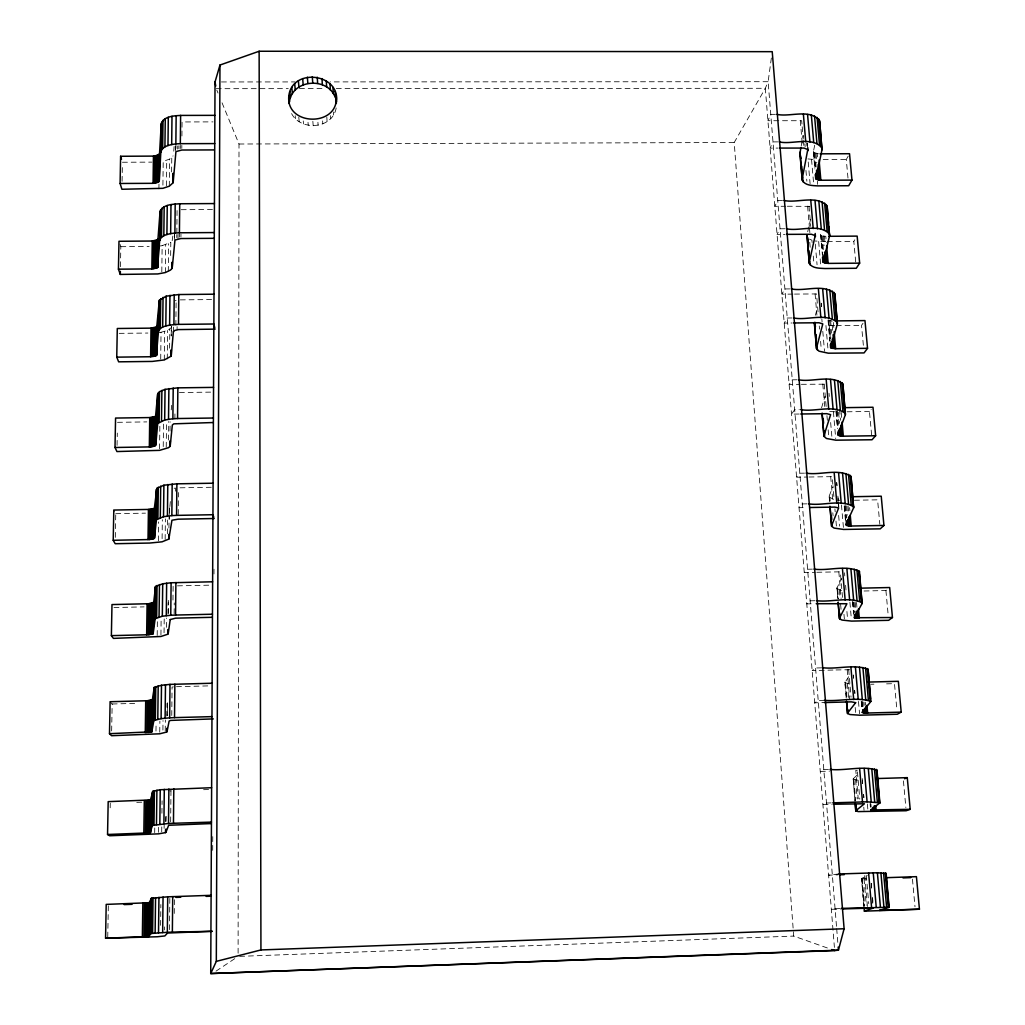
<?xml version="1.0" encoding="UTF-8"?>
<svg xmlns="http://www.w3.org/2000/svg" width="1025" height="1025" viewBox="0 0 1025 1025"><rect width="100%" height="100%" fill="white"/><g stroke="black" fill="none" stroke-linecap="round" stroke-linejoin="round"><path stroke-width="0.75" stroke-dasharray="5 3.75" d="M238.108 953.212L239.004 144.013L221.618 101.782M212.688 850.366L212.764 833.005M213.969 573.974L213.994 569.221M164.436 929.957L164.474 926.895M165.653 821.691L165.73 815.452M166.832 716.103L166.985 703.355M167.985 614.09L168.1 603.238L169.176 597.921M168.946 527.977L169.074 516.856M169.087 515.268L170.457 500.328M170.035 431.038L170.137 421.762M171.098 335.688L171.585 326.45L171.534 335.995M166.076 821.307L166.204 815.054M168.395 613.296L168.574 602.431M173.353 331.792L173.404 327.129M174.353 239.466L174.404 234.674M175.352 149.65L175.365 146.549M174.532 237.364L174.57 234.174M175.467 150.662L175.518 145.986M175.954 148.497L175.993 145.383M169.509 929.675L169.843 897.695M170.65 821.871L170.97 790.826L172.315 790.698M171.764 715.488L172.059 687.058L173.392 686.891M172.969 600.061L173.123 586.249L174.429 586.057M174.878 418.943L174.942 412.844M175.864 325.373L176.121 300.428L177.376 300.133M176.787 237.608L176.812 234.571M176.838 233.059L177.069 210.292L178.312 209.984M177.709 149.073L177.748 145.96M174.147 613.68L174.25 602.943M175.403 491.193L175.442 488.054L174.147 488.297M177.069 329.768L177.107 326.642M178.017 238.812L178.055 234.264M178.939 148.74L178.978 145.627M179.426 237.108L179.465 234.072M180.323 148.535L180.362 145.422M174.25 913.454L174.391 899.053M178.196 514.473L178.401 492.538M180.938 237.031L180.964 233.995M181.809 148.458L181.835 145.345M181.925 135.979L182.066 121.949L212.982 121.885M154.685 832.62L154.749 827.969M155.979 731.056L156.082 723.137M157.197 635.474L157.389 620.061M158.388 540.854L158.632 521.904M159.567 448.822L159.862 425.772M160.707 359.134L161.04 332.279L167.6 330.422L171.188 327.744M161.809 271.856L162.142 245.692L170.803 242.272L170.65 256.173M162.911 185.141L163.218 161.322L169.612 159.118L173.11 155.877M158.529 832.3L158.606 826.086M159.746 732.209L159.887 721.113M160.938 634.949L161.117 619.523M162.104 538.65L162.334 519.701M163.231 446.593L163.513 423.517M164.282 359.942L164.628 331.485M165.345 272.548L165.678 244.821M166.409 185.807L166.716 160.374M160.618 925.332L160.861 904.537M161.707 831.916L161.783 825.689M161.924 813.248L162.078 800.82M162.911 730.095L163.013 720.575M164.051 632.745L164.231 617.306M165.14 539.445L165.384 518.881M166.229 447.22L166.537 421.044M167.267 358.929L167.6 330.422M168.292 271.42L168.612 243.668M169.292 186.178L169.612 159.118M164.115 828.379L164.154 825.266M165.23 731.094L165.358 719.96M166.409 627.338L166.524 618.049M167.485 533.769L167.639 519.508M168.548 439.981L168.766 421.467M169.599 348.192L169.817 329.166M171.611 171.944L171.777 157.594M158.913 188.895L158.977 184.128M107.74 937.081L108.343 905.126M110.188 807.815L110.277 803.152M111.648 730.953L112.161 703.996L110.111 701.728M115.312 537.395L115.761 513.692L113.801 510.053M117.055 445.401L117.298 433.088M120.45 266.718L120.822 246.692L119.438 242.618M122.065 181.323L122.334 167.011M814.683 145.255L813.363 151.841L815.118 169.509M173.776 151.188L174.096 146.524M172.853 236.083L172.162 240.696M821.563 407.835L824.971 396.329M171.226 409.885L171.662 405.323M829.533 501.648L829.187 496.074L829.635 500.7M771.364 58.002L768.122 81.705L836.554 927.087M837.72 598.075L837.028 587.799L841.743 578.433M801.178 146.088L803.293 135.492M336.174 107.958C332.51 129.97 297.57 131.636 290.498 110.956M846.214 698.051L844.895 682.612L849.366 675.667M807.7 231.765L810.557 219.401M815.4 315.264L817.399 307.884M854.991 801.447L853.197 778.808L855.145 801.076M829.187 496.074L832.736 487.144M847.983 178.03L846.278 159.528L848.239 156.043M827.354 947.971L793.709 936.081L734.207 142.513L765.316 88.291L768.122 81.705L330.127 81.898M855.696 261.952L853.812 241.4L855.478 238.748M863.358 345.258L861.525 325.361L863.255 322.965M863.921 906.497L861.538 878.515L867.919 875.312M871.622 435.036L869.443 411.473L871.224 409.359M853.197 778.808L858.412 773.875M864.075 591.002L885.92 590.528L887.791 589.029M216.006 971.149L235.507 958.144M175.083 300.799L176.121 300.428M169.855 790.98L170.97 790.826M158.145 246.243L162.142 245.692M156.992 332.792L161.04 332.279M239.696 956.351L793.709 936.081M839.821 908.445L831.352 909.329L840.795 908.983M838.591 873.979L828.597 875.183L838.002 874.863M828.482 769.467L823.805 769.608L820.256 771.415L829.52 771.133M203.591 789.698L209.843 789.506M136.761 802.357L142.987 802.165M831.211 802.895L826.522 803.036L822.921 804.587L832.236 804.292M824.382 700.318L818.219 700.485L814.734 702.817L824.343 702.561M821.73 667.839L815.58 667.993L812.146 670.581L834.452 670.004M176.492 686.699L210.368 685.84M836.041 669.966L850.033 669.722M844.972 682.009L846.483 699.037M112.161 703.996L135.197 703.393M870.763 684.264L873.928 684.175M886.574 683.854L894.479 683.649L896.875 709.659M812.338 569.144L807.598 569.247L804.266 572.552L815.259 572.322M177.492 585.852L210.753 585.147M816.835 572.283L840.308 571.822M836.977 587.799L837.976 598.895M113.98 607.543L144.077 606.877M814.913 600.714L810.147 600.817L806.777 603.892L814.67 603.725M115.761 513.692L145.46 513.153M854.466 500.251L877.579 499.828L879.822 524.262M807.008 503.852L802.306 503.928L799.039 507.708L806.829 507.567M804.51 473.153L799.82 473.23L796.592 477.214L807.444 477.035M180.016 487.81L211.252 487.272M808.994 477.009L832.159 476.651L832.812 484.261M857.31 770.326L855.798 770.352L858.22 798.744M117.491 422.326L146.793 421.903M847.086 411.794L869.443 411.473M799.205 414.023L791.518 414.138L794.683 409.705L799.321 409.641M796.886 379.775L792.261 379.827L789.135 384.477L799.846 384.324M179.401 392.549L211.739 392.114M801.371 384.311L825.535 384.183M180.31 299.877L212.073 299.569M792.953 294.098L781.87 294.201L784.907 288.947L789.686 288.909M794.529 294.085L816.515 293.932L818.334 315.175M792.056 317.968L787.251 318.019L784.202 323.08L792.146 322.99M119.182 333.356L147.869 333.048M834.722 325.642L825.932 325.578L828.2 351.665M836.298 325.63L861.525 325.361M784.766 228.754L780.038 228.793L777.065 234.43L784.907 234.379M120.822 246.692L149.15 246.487M825.766 241.605L815.016 241.003M827.329 241.593L853.812 241.4M782.459 200.464L777.744 200.49L774.81 206.32L785.739 206.256M181.207 209.702L212.534 209.523M787.303 206.243L810.262 206.371M777.68 141.886L773.004 141.898L770.121 148.112L777.86 148.087M239.004 144.013L734.207 142.513M122.423 162.245L151.931 162.129M823.19 159.618L846.278 159.528M775.425 114.339L770.774 114.339L767.917 120.719L801.678 120.719L802.075 125.281M221.426 81.949L294.957 81.923M216.224 88.688L288.256 88.637M299.467 88.624L325.079 88.611M336.29 88.598L765.316 88.291L834.401 947.382M829.699 411.512L837.502 411.935M861.538 878.515L866.612 878.925M822.562 256.686L820.564 234.046L822.191 235.84L825.778 236.327L826.342 242.694M813.632 152.392L818.539 153.84M807.956 158.926L815.503 159.644M837.322 500.097L839.834 500.29M853.108 779.218L858.168 780.217M830.378 338.724L828.751 320.184L831.852 320.889L832.8 331.69M844.895 682.612L849.943 684.162M836.913 588.568L841.935 590.656M809.481 239.107L811.915 240.196L812.197 243.373M829.135 497.023L834.132 499.611L832.941 485.786M216.826 90.136L218.017 93.057M295.2 115.684L295.482 118.695M885.92 590.528L888.227 615.615M903.422 780.871L905.869 807.585M912.455 879.117L915.005 906.805M833.338 322.465L833.889 328.641M841.243 412.473L841.794 418.802M849.597 507.58L849.866 510.655M817.207 153.776L817.489 156.889M824.433 236.275L825.138 244.245M839.59 409.27L840.564 420.365M848.059 506.017L848.598 512.18M856.516 602.482L856.926 607.223M865.254 702.24L865.523 705.328M816.015 153.596L816.822 162.911M823.229 236.109L824.062 245.667M830.622 320.748L831.698 333.099M838.629 412.332L839.59 423.415M846.804 505.927L847.611 515.178M855.234 602.418L855.926 610.323M863.96 702.215L864.229 705.303M814.99 153.289L816.169 167.357M817.386 181.258L817.655 184.346M822.191 235.84L823.575 251.778M829.571 320.505L831.057 337.955M837.425 410.538L838.809 426.387M845.74 505.773L846.817 518.099M854.107 602.239L854.991 611.784M862.755 701.369L863.293 707.493M814.183 152.892L815.541 168.433M821.371 235.468L822.767 251.42M836.746 411.845L837.989 426.118M844.908 505.53L845.984 517.868M853.325 602.111L854.286 613.193M862.025 702.01L862.422 706.648M870.904 803.959L871.186 807.136M298.8 117.196L299.197 121.693M820.82 235.02L822.537 254.623M828.2 319.774L830.083 341.428M836.182 411.499L837.566 427.361M844.485 506.786L845.689 520.674M852.762 601.88L853.723 612.976M861.461 701.843L861.999 708.032M870.34 803.856L870.622 807.047M813.376 151.316L814.862 168.958M828.085 320.453L829.827 340.979M835.939 410.73L837.451 428.565M844.241 506.145L845.433 520.354M852.505 601.611L853.607 614.308M861.243 701.459L861.935 709.197M870.135 803.626L870.366 806.918M811.544 159.464L813.555 182.629M818.655 241.477L820.846 266.82M833.415 411.858L835.721 438.61M841.474 504.966L843.46 527.926M849.904 602.239L851.403 619.523M858.489 701.408L859.552 713.669M867.381 804.01L867.932 810.314M821.256 303.195L821.525 306.219M829.033 393.292L829.289 396.406M836.707 482.429L836.977 485.466M837.886 496.1L838.283 500.648M838.412 502.173L838.809 506.722M844.51 572.796L844.779 575.922M845.587 585.288L845.984 589.964M853.312 674.975L853.582 678.038M854.632 690.261L854.901 693.31M862.256 778.628L862.653 783.343M863.601 794.349L863.883 797.501M871.276 883.319L871.673 887.945M872.48 897.221L873.005 903.397L872.544 898.822M807.38 143.064L807.662 146.088M821.23 303.643L821.512 306.667M836.669 482.775L836.951 485.812M837.976 497.945L838.258 500.982M853.261 675.193L853.543 678.243M854.581 690.466L854.863 693.515M862.332 780.345L862.614 783.484M863.55 794.478L863.832 797.629M871.212 883.383L871.634 888.009M807.252 143.449L807.521 146.485M838.142 501.814L838.527 506.376M872.48 900.257L872.749 903.345M806.675 142.936L806.944 145.973M821.832 318.954L822.088 321.978M808.225 162.014L810.083 183.654M815.298 244.168L817.066 264.77M822.793 331.306L824.51 351.268M830.647 422.531L832.005 438.277M838.642 515.421L839.565 526.132M846.919 611.489L847.598 619.356M855.183 707.442L855.708 713.579M863.767 807.149L864.037 810.314M804.894 143.705L805.15 146.742M802.203 126.792L803.241 138.952M803.369 140.476L803.895 146.549M805.945 170.406L806.867 181.233M808.994 206.192L810.737 226.461M813.273 256.058L813.952 263.989M819.27 326.001L819.526 329.076M820.589 341.363L821.243 349.051M824.228 384.055L826.227 407.438M826.944 415.637L827.354 420.365M828.162 429.821L828.7 436.137M834.927 508.81L835.183 511.872M835.977 521.072L836.502 527.209M840.577 574.948L842.601 598.536M843.959 614.283L844.357 618.998M848.687 669.671L851.045 697.256M857.438 771.902L859.783 799.154M866.304 875.452L868.739 903.64M800.294 120.655L802.498 146.485M807.598 206.127L809.327 226.41M809.468 227.973L809.865 232.649M815.093 293.893L816.912 315.136M822.793 384.029L824.792 407.412M830.698 476.638L832.787 500.982M838.834 571.822L841.102 598.421M847.201 669.684L849.687 698.807M864.78 875.504L867.419 906.484M809.75 242.284L810.301 248.639M832.812 512.731L833.082 515.793M839.411 590.105L840.09 597.985M840.628 604.302L841.166 610.605M847.406 683.765L848.585 697.615M855.606 779.974L857.22 798.949M864.037 878.848L866.279 905.165M829.942 498.035L830.212 501.11M837.72 589.401L838.527 598.882M845.689 683.227L847.009 698.653M853.889 779.628L855.644 800.23M862.32 878.707L864.562 905.075M303.259 120.95L303.515 123.935M836.682 928.624L837.925 944.025M308.012 122.334L308.243 125.319M312.856 121.309L313.189 125.78M317.917 122.308L318.109 125.293M322.632 120.912L322.811 123.897M326.821 117.145L327.077 121.642M330.55 115.62L330.716 118.618M333.42 111.968L333.573 114.979M167.447 702.74L167.254 715.514L167.447 702.74M169.625 507.939L169.433 519.073L169.625 507.939M861.717 878.297L864.049 906.343L861.653 878.297"/><path stroke-width="1.5" d="M838.181 947.1L838.424 950.175L210.727 973.558L216.313 961.373L219.965 65.049L259.133 51.25L772.222 51.673L844.113 928.752L838.424 950.175L834.658 950.559L210.727 973.558L215.032 81.949L219.965 65.049M211.624 787.712L160.233 789.737L152.93 791.262L150.432 799.961L108.189 801.64L107.548 834.491L109.662 835.759L158.516 833.85L165.537 832.62L165.563 829.507M109.496 733.682L151.815 731.799L152.366 699.627L147.254 700.741L110.111 701.728L109.496 733.682L111.558 735.707L159.733 733.798L166.665 732.042L166.691 728.852M111.379 635.641L148.177 634.757L153.122 633.706L153.66 602.341L148.612 603.738L111.981 604.571L111.379 635.641L113.403 638.396L160.912 636.487L167.754 634.232L167.805 629.581M213.097 483.211L176.889 483.826L163.898 485.209L156.876 488.348L154.327 508.4L148.446 509.425L113.801 510.053L113.224 540.29L115.197 543.711L149.727 543.045L162.065 541.815L168.817 539.086L168.869 534.32M213.559 387.386L177.863 387.847L165.038 389.372L159.541 391.64L157.658 394.241L155.557 416.406L149.74 417.572L115.569 418.059L115.005 447.489L116.94 451.551L159.541 450.359L168.459 447.694L169.855 446.49L169.907 441.852M214.007 294.201L178.798 294.534L166.165 296.187L159.323 300.261L156.761 326.847L151.021 328.141L117.298 328.5L116.748 357.148L118.644 361.825L152.264 361.428L164.282 359.942L170.868 356.341L170.944 349.986M214.443 203.565L179.721 203.757C173.046 204.282 162.808 204.257 160.054 211.598L157.927 239.619L152.251 241.029L118.977 241.272L118.439 269.178L120.297 274.418L157.786 273.944L165.345 272.548L170.483 270.075L171.854 268.55L171.918 262.362M214.866 115.351L180.618 115.415C173.917 115.863 163.526 116.197 161.258 123.935L159.503 154.07L154.877 156.095L120.617 156.274L120.092 183.475L121.911 189.266L162.873 188.318L169.292 186.178L172.815 183.027L172.918 173.443M165.537 832.62L166.05 829.123M167.165 728.288L166.665 732.042M167.754 634.232L168.254 630.375M170.368 440.75L169.855 446.49M170.868 356.341L171.316 350.319M172.251 267.153L172.302 262.502L171.854 268.55M173.199 181.489L173.289 173.494L172.815 183.027M167.716 896.824L151.533 898.259L149.061 902.73L106.203 904.396L105.562 938.208L148.612 936.543L151.072 933.493L167.331 932.314L167.716 896.824L211.099 895.312M107.548 834.491L149.996 832.825L152.482 825.458L168.51 823.472L168.882 789.032M151.815 731.799L153.852 720.575L161.092 718.653L169.65 717.833L170.009 684.392L212.124 683.239M153.122 633.706L155.172 618.69L162.322 616.23L170.752 615.256L171.111 582.764L212.611 581.79M113.224 540.29L149.509 539.547L154.391 538.292L156.466 519.713L163.513 516.728L171.841 515.601L172.174 484.031M115.005 447.489L150.816 446.887L155.621 445.427L156.146 415.612L155.774 445.068L157.722 423.492L164.679 420.019L172.879 418.751L173.212 388.065M116.748 357.148L150.611 356.751L156.377 355.508L158.491 331.267C160.835 325.566 168.664 325.527 173.904 324.592L174.224 294.752M118.439 269.178L151.854 268.909L157.555 267.538L159.682 240.414C161.642 234.392 169.573 233.905 174.891 233.008L175.198 203.975M120.092 183.475L153.071 183.321L158.696 181.835L159.618 153.532L159.272 180.759L160.835 151.969C162.424 145.793 170.432 144.717 175.852 143.897L176.159 115.646M167.331 932.314L172.354 932.122L172.713 896.619M168.51 823.472L173.456 823.28L173.802 788.827M169.65 717.833L174.519 717.628L174.865 684.188M170.752 615.256L175.557 615.051L175.89 582.559M171.841 515.601L176.569 515.383L176.889 483.826M172.879 418.751L177.556 418.533L177.863 387.847M173.904 324.592L178.504 324.374L178.798 294.534M174.891 233.008L179.426 232.79L179.721 203.757M175.852 143.897L180.336 143.679L180.618 115.415M151.072 933.493L151.533 898.259M152.482 825.458L152.93 791.262M153.852 720.575L154.275 687.352L161.489 685.264L170.009 684.392M155.172 618.69L155.595 586.428L162.706 583.789L171.111 582.764M156.466 519.713L156.876 488.348M157.722 423.492L158.119 392.998M158.939 329.922L159.323 300.261M160.118 238.902L160.502 210.048M161.284 150.316L161.642 122.231M152.597 933.275L153.058 897.964M153.993 824.984L154.429 790.711M155.339 719.87L155.762 686.596M156.646 617.78L157.056 585.454M157.914 518.599L158.324 487.17M159.157 422.185L159.541 391.64M160.348 328.436L160.733 298.723M161.527 237.249L161.899 208.331M162.667 148.51L163.026 120.361M155.121 933.032L155.557 897.644M156.466 824.536L156.902 790.198M157.786 719.23L158.196 685.879M159.054 616.947L159.464 584.558M160.297 517.587L160.694 486.106M161.502 421.006L161.886 390.41M162.68 327.103L163.052 297.353M163.821 235.763L164.179 206.807M164.922 146.882L165.281 118.708M158.516 932.788L158.939 897.349M159.823 824.126L160.233 789.737M161.092 718.653L161.489 685.264M162.322 616.23L162.706 583.789M163.513 516.728L163.898 485.209M164.679 420.019L165.038 389.372M165.807 325.988L166.165 296.187M166.908 234.533L167.254 205.538M167.972 145.537L168.305 117.324M162.655 932.545L163.052 897.067M163.898 823.767L164.295 789.34M165.102 718.179L165.486 684.751M166.281 615.653L166.652 583.187M167.421 516.049L167.78 484.505M168.523 419.251L168.882 388.577M169.599 325.143L169.945 295.315M170.65 233.597L170.983 204.577M171.675 144.525L171.995 116.286M167.113 728.288L167.075 731.478L169.125 721.062L170.611 720.408L213.29 718.897M142.36 936.901L142.847 903.153M143.833 833.351L144.307 800.551M145.268 732.708L145.717 700.805M146.652 634.834L147.1 603.802M148.01 539.611L148.446 509.425M149.33 446.951L149.74 417.572M150.611 356.751L151.021 328.141M151.854 268.909L152.251 241.029M153.071 183.321L153.455 156.172M143.948 936.837L144.422 903.089M145.396 833.287L145.858 800.487M146.806 732.644L147.254 700.741M148.177 634.757L148.612 603.738M149.509 539.547L149.932 509.361M150.816 446.887L151.226 417.508M152.072 356.687L152.469 328.077M153.302 268.832L153.699 240.965M154.506 183.257L154.877 156.095M145.435 936.76L145.896 903.012M146.857 833.197L147.318 800.397M148.253 732.529L148.689 700.626M149.599 634.642L150.022 603.61M150.918 539.406L151.328 509.22M152.187 446.733L152.597 417.342M153.442 356.521L153.827 327.897M154.647 268.653L155.031 240.772M155.826 183.065L156.21 155.903M146.742 936.696L147.203 902.923M148.151 833.094L148.599 800.269M149.522 732.388L149.958 700.472M150.854 634.462L151.277 603.418M152.148 539.201L152.558 509.002M153.417 446.503L153.814 417.098M154.647 356.252L155.031 327.628M155.838 268.371L156.223 240.478M157.004 182.745L157.376 155.582M147.818 936.619L148.266 902.833M149.214 832.966L149.65 800.128M150.572 732.209L150.995 700.28M151.892 634.244L152.302 603.187M153.173 538.945L153.571 508.72M154.416 446.195L154.813 416.791M155.633 355.906L156.018 327.27M156.825 267.986L157.197 240.093M157.978 182.335L158.337 155.159M148.612 936.543L149.061 902.73M149.996 832.825L150.432 799.961M151.341 732.017L151.777 700.062M152.648 633.988L153.071 602.918M153.929 538.625L154.327 508.4M155.172 445.837L155.557 416.406M156.377 355.508L156.761 326.847M157.555 267.538L157.927 239.619M158.696 181.835L159.054 154.647M149.099 936.466L149.676 902.564L149.253 936.414M150.47 832.684L151.047 799.654L150.624 832.556M154.391 538.292L154.916 507.708L154.532 537.971M156.825 355.047L157.338 325.937L156.966 354.624M157.991 267.025L158.491 238.62L158.145 266.551M151.969 731.607L152.392 699.627L154.275 687.352M153.263 633.45L153.686 602.341L155.595 586.428M150.598 933.673L151.059 898.515M152.007 825.855L152.52 791.723L152.072 825.855M153.814 688.031L153.378 721.177L153.878 688.031M157.658 394.241L157.261 424.67L157.722 394.241M160.054 211.598L159.682 240.414L160.118 211.598M160.835 151.969L161.258 123.935L160.899 151.969M150.662 933.673L151.123 898.515M170.317 440.75L170.265 445.401L172.341 425.042L173.776 423.838L213.123 422.531M120.297 274.418L120.361 271.343M820.09 153.827L849.533 153.724L851.967 180.093L848.687 185.743L817.783 185.884C812.453 185.551 804.945 185.653 802.216 180.118L799.974 153.686L800.871 147.613M802.216 180.118L800.012 152.148M802.267 178.619L807.777 149.522L804.023 148.074L779.41 148.074M809.289 263.361L806.995 234.853L809.289 263.361C812.325 268.601 819.718 268.153 824.997 268.537L856.285 268.268L859.655 263.143L857.156 236.109L828.918 236.301M851.967 180.093L820.858 180.246L815.938 178.837L821.986 149.778L819.603 120.847C810.339 108.202 789.583 117.439 776.976 114.326M819.603 120.847L821.986 149.778M809.353 262.003L815.195 235.571L811.403 234.264L786.47 234.366M836.387 320.889L864.972 320.582L867.534 348.321L864.062 352.92L828.328 353.189L819.039 351.203L816.541 348.756L814.465 322.785M859.655 263.143L828.162 263.399L823.19 262.157L829.584 235.737L828.7 226.41M784.035 200.452C796.912 203.527 817.13 194.417 827.149 206.23L828.482 223.296M827.149 206.23L829.584 235.737M173.263 181.489L175.928 151.61L181.797 150.022L214.379 149.919M172.302 267.153L174.968 240.017L180.912 238.543L213.956 238.325M834.786 295.251L834.901 293.893C824.074 283.041 804.471 291.869 791.274 288.896M843.895 407.668L872.993 407.258L875.632 435.727L872.044 439.751L835.862 440.186L826.483 438.495L823.985 436.368L822.127 413.088M171.329 355.098L173.353 331.792M834.901 293.893L837.387 324.002L834.837 295.251M798.424 379.75C812.069 382.556 831.096 374.151 842.858 383.927L845.394 414.651L838.002 434.92L841.948 436.202L875.632 435.727M851.749 496.741L881.231 496.202L883.934 525.428L880.244 528.849L843.601 529.451L834.119 528.08L831.621 526.312L830.096 506.875M842.858 383.927L845.394 414.651M168.228 633.488L170.227 619.561M806.073 473.114C820.103 475.638 838.399 467.925 851.032 476.42L853.62 507.798L845.856 524.685M845.881 524.685L849.815 526.043L883.934 525.428M853.62 507.798L851.032 476.42M859.821 588.183L889.674 587.53L892.455 617.524L888.649 620.317L851.532 621.099L841.973 620.061L839.475 618.652L838.181 602.072M813.927 569.106C828.392 571.232 845.945 564.455 859.437 571.502L859.322 572.334M336.162 95.927C339.685 126.946 285.706 126.818 288.807 95.978C292.099 67.407 340.454 73.185 336.431 102.026L335.06 91.532M859.437 571.502L862.089 603.533L859.411 573.898M335.342 97.657C327.949 76.452 291.933 79.207 289.409 102.09L288.807 95.978M868.098 682.086L898.348 681.305L901.206 712.119L897.285 714.246L859.693 715.207L850.02 714.54L847.521 713.502L846.688 702.138M855.632 702.676L851.442 701.856L824.343 702.561M816.618 347.539L822.806 323.913L818.988 322.76L793.734 322.978M823.267 667.8C837.758 669.363 854.158 663.918 868.072 669.248L870.52 698.922M837.387 324.002L830.622 347.603L835.644 348.705L867.534 348.321M173.379 331.792L174.775 330.422L178.491 329.589L215.109 329.14M862.204 712.298L866.189 713.054L901.206 712.119M868.072 669.248L870.917 701.395L862.192 712.298M824.074 435.317L830.622 414.651L826.765 413.677L800.743 413.998M831.723 525.415L838.668 507.9L834.76 507.093L809.942 507.503M168.817 539.086L171.957 520.226L178.145 519.175L214.225 518.509M876.465 778.564L907.266 777.642L910.2 809.314L906.164 810.737L858.297 811.595L855.798 810.967L855.222 802.665M830.045 769.416C844.357 771.069 863.691 765.368 876.811 770.236M170.24 619.561L175.582 618.165L212.175 617.306M870.712 809.981L910.2 809.314M839.59 617.934L846.919 603.738L816.246 603.687M870.686 809.981L879.886 802.87L876.964 769.788M862.089 603.533L854.145 617.729L892.455 617.524M855.657 702.676L847.662 712.964M838.591 873.979L877.4 872.762L885.933 873.479M864.049 908.048L864.485 911.007M886.779 877.669L916.427 876.657L919.438 909.213L879.45 910.405M879.424 910.405L889.111 907.292L886.113 873.249M904.601 778.744L907.266 777.642M864.434 911.02L873.402 908.035L842.371 908.932M216.313 961.373L260.939 949.944L844.113 928.752M919.438 909.213L864.318 911.161M172.354 932.122L212.316 931.302L167.498 933.045L164.858 935.94L157.261 936.76L105.562 938.208M841.41 908.381L889.111 907.292M888.88 907.458L886.074 875.03M175.993 897.4L180.746 897.234M206.127 896.375L210.881 896.209M839.565 874.799L844.267 874.645M124.14 904.588L132.046 904.319M903.012 877.9L910.764 877.631M879.668 803.241L876.887 771.812M165.948 832.262L168.664 825.266L211.24 823.575M855.965 810.621L864.421 803.779L833.786 804.241M173.456 823.28L211.457 822.101M832.774 802.844L867.086 801.819L879.886 802.87M174.519 717.628L211.97 716.629M824.382 700.318C839.526 701.741 856.247 696.552 870.917 701.395M175.557 615.051L212.457 614.218M816.515 600.676C831.121 602.649 848.431 596.217 862.204 602.751M176.569 515.383L212.944 514.717L213.802 517.241M808.584 503.813C822.755 506.222 840.808 498.791 853.723 506.837M177.556 418.533L213.405 418.021M800.871 409.616C814.632 412.345 833.428 404.132 845.471 413.511M178.504 324.374L213.866 324.002L214.789 327.859M793.658 317.955C806.957 320.876 826.342 312.189 837.438 322.696M179.426 232.79L214.302 232.56M786.354 228.742C799.321 231.791 819.347 222.758 829.622 234.277M180.336 143.679L214.737 143.577M779.231 141.886C791.928 144.999 812.517 135.774 822.012 148.164M831.736 949.522L834.658 950.559M799.974 153.686L801.063 158.465M120.617 156.274L121.514 159.259M215.032 81.949L215.75 85.998M288.832 100.488L289.14 103.525M289.819 91.571L290.408 97.708M291.805 87.471L292.381 93.621M294.713 83.832L295.264 90.008M818.783 119.028L821.192 146.408M826.329 204.577L828.815 232.688M834.094 292.42L836.631 321.273M842.05 382.632L844.677 412.281M850.238 475.318L852.928 505.786M858.642 570.592L861.41 601.918M867.304 668.556L870.148 700.78M876.196 769.327L879.117 802.485M885.357 873.031L888.368 907.151M817.079 117.427L819.488 144.845M824.625 203.117L827.098 231.266M832.364 291.113L834.914 320.018M840.321 381.492L842.947 411.192M848.508 474.357L851.186 504.889M856.913 569.81L859.668 601.201M865.548 667.98L868.393 700.254M874.44 768.955L877.362 802.178M883.588 872.877L886.599 907.074M819.09 160.054L820.858 180.246M826.624 245.885L828.162 263.399M834.158 331.728L835.644 348.705M842.076 421.967L843.332 436.227M850.263 515.28L851.211 526.056M858.476 608.812L859.309 618.293M866.945 705.315L867.624 713.028M875.76 805.624L876.17 810.378M884.678 907.33L884.959 910.443M814.555 116.094L816.963 143.551M822.088 201.912L824.548 230.112M829.814 290.037L832.351 318.993M837.745 380.557L840.359 410.308M845.907 473.576L848.585 504.159M854.286 569.195L857.041 600.637M862.909 667.518L865.741 699.857M871.775 768.673L874.697 801.96M880.898 872.788L883.909 907.048M818.168 164.653L819.526 180.182M825.689 250.612L826.803 263.361M833.069 334.778L834.286 348.667M840.974 425.119L841.948 436.202M849.007 516.805L849.815 526.043M857.207 610.387L857.899 618.293M865.651 706.878L866.189 713.054M874.299 805.65L874.722 810.416M817.373 169.138L818.322 180.003M824.613 252.047L825.586 263.194M832.236 339.262L833.043 348.526M840.013 428.168L840.705 436.086M848.021 519.803L848.559 525.966M856.067 611.912L856.618 618.242M864.498 708.39L864.908 713.016M873.133 807.239L873.415 810.416M816.477 170.393L817.297 179.721M823.857 254.969L824.548 262.938M831.454 342.119L832.005 348.308M839.091 429.552L839.642 435.894M847.086 521.174L847.483 525.799M855.26 614.949L855.542 618.126M863.537 709.851L863.806 712.939M811.339 115.095L813.735 142.59M818.834 201.015L821.294 229.241M826.522 289.242L829.046 318.237M834.427 379.878L837.015 409.667M842.55 473.012L845.215 503.634M850.891 568.76L853.633 600.24M859.475 667.211L862.307 699.601M868.316 768.507L871.212 801.832M877.4 872.762L880.398 907.074M815.938 173.097L816.489 179.324M823.318 257.8L823.741 262.579M830.775 343.349L831.185 347.988M838.399 430.872L838.822 435.625M846.253 520.956L846.65 525.582M854.427 614.782L854.696 617.947M862.691 709.736L862.96 712.823M815.528 174.173L815.938 178.837M822.793 257.634L823.19 262.157M830.353 344.515L830.622 347.603M837.989 432.127L838.258 435.292M815.4 174.686L815.669 178.299M822.524 257.134L822.921 261.657M807.559 114.48L809.942 142.001M815.003 200.477L817.45 228.729M822.652 288.781L825.163 317.788M830.506 379.481L833.094 409.295M838.578 472.692L841.23 503.339M846.881 568.529L849.61 600.035M855.414 667.07L858.22 699.486M864.203 768.468L867.086 801.819M873.236 872.826L876.221 907.163M807.777 147.613L808.059 150.637M815.183 233.469L815.464 236.583M803.382 114.288L805.74 141.809M810.775 200.311L813.197 228.562M818.373 288.64L820.858 317.673M826.176 379.391L828.738 409.218M834.183 472.64L836.823 503.301M842.435 568.516L845.138 600.035M850.904 667.108L853.697 699.537M859.629 768.545L862.499 801.922M868.611 872.954L871.558 907.317M298.377 80.834L298.916 87.023M801.729 166.217L802.127 170.88M802.652 177.082L803.049 181.745M807.815 237.774L808.225 242.553M808.892 250.51L809.302 255.289M809.84 261.644L810.109 264.834M815.003 322.311L815.4 326.937M816.054 334.637L816.438 339.262M817.104 346.975L817.361 350.063M823.178 418.52L823.587 423.274M824.267 431.179L824.664 435.92M831.518 516.498L831.775 519.572M839.731 613.091L840.269 619.42M847.918 709.441L848.188 712.529M856.054 804.984L856.592 811.326M814.311 322.491L816.541 348.756M822.101 414.177L823.985 436.368M829.917 506.273L831.621 526.312M838.13 602.828L839.475 618.652M846.471 701.151L847.521 713.502M855.132 803.036L855.798 810.967M302.67 78.592L303.169 84.793M307.372 77.208L307.846 83.422M312.305 76.734L312.74 82.948M317.25 77.195L317.647 83.409M321.978 78.579L322.35 84.78M326.296 80.821L326.642 87.01M330.024 83.807L330.345 89.982M332.984 87.432L333.279 93.583M336.213 100.424L336.354 103.461M259.133 51.25L260.939 949.944M169.317 534.986L169.228 538.163L169.266 534.986M155.134 587.299L154.711 619.51L155.198 587.299M156.415 489.412L156.005 520.713L156.479 489.412M158.875 301.67L158.491 331.267L158.939 301.67"/></g></svg>
